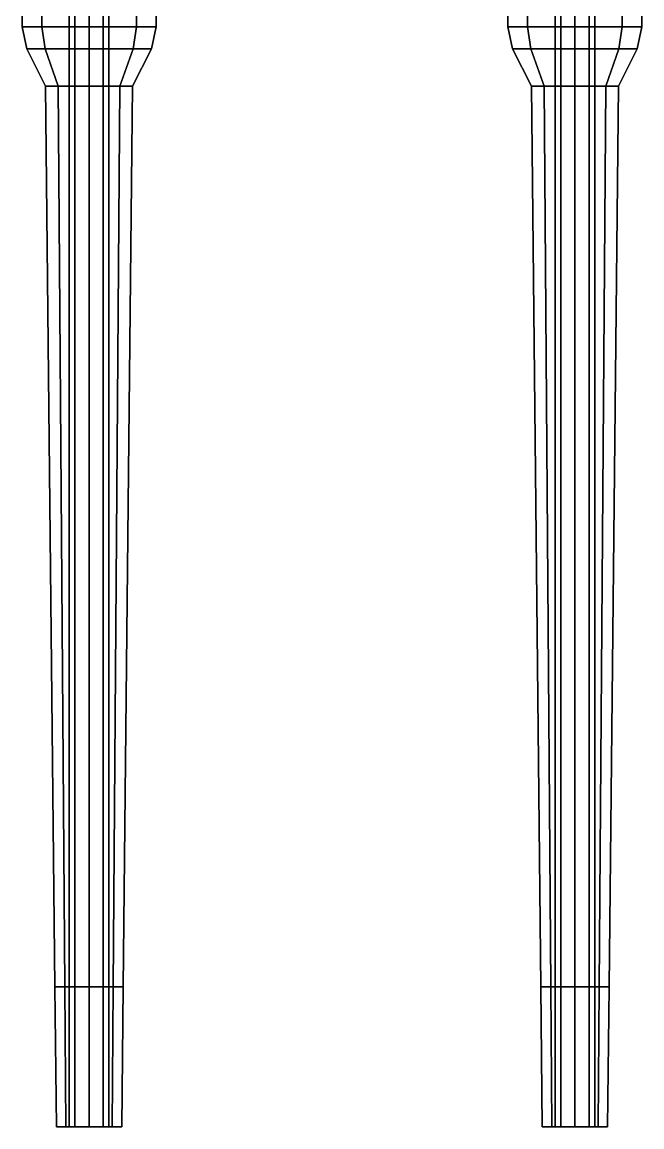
# Model space of a CAD drawing. Header units: millimetres. Extents: x -3.1 to 3.1, y -6.3 to 13.8.
# Drawn here: x -0.995 to 0.995, y -6.28 to -2.735 of the extents above; entities that cross this region are included whole.
import ezdxf

# ---------------------------------------------------------------- set-up
doc = ezdxf.new("R2010")
doc.units = ezdxf.units.MM
doc.layers.add('gun', color=1, linetype='Continuous')

msp = doc.modelspace()

# ---------------------------------------------------------------- linework, layer by layer
at = {"layer": 'gun'}
for points in [[(-0.8253, 1.99, 2.4847), (-0.844, 1.99, 2.53), (-0.844, -6.28, 2.53), (-0.8253, -6.28, 2.4847)], [(-0.844, 1.99, 2.53), (-0.8253, 1.99, 2.5753), (-0.8253, -6.28, 2.5753), (-0.844, -6.28, 2.53)], [(-0.78, 1.99, 2.466), (-0.8253, 1.99, 2.4847), (-0.8253, -6.28, 2.4847), (-0.78, -6.28, 2.466)], [(-0.8253, 1.99, 2.5753), (-0.78, 1.99, 2.594), (-0.78, -6.28, 2.594), (-0.8253, -6.28, 2.5753)], [(-0.7347, 1.99, 2.4847), (-0.78, 1.99, 2.466), (-0.78, -6.28, 2.466), (-0.7347, -6.28, 2.4847)], [(-0.78, 1.99, 2.594), (-0.7347, 1.99, 2.5753), (-0.7347, -6.28, 2.5753), (-0.78, -6.28, 2.594)], [(-0.716, 1.99, 2.53), (-0.7347, 1.99, 2.4847), (-0.7347, -6.28, 2.4847), (-0.716, -6.28, 2.53)], [(-0.7347, 1.99, 2.5753), (-0.716, 1.99, 2.53), (-0.716, -6.28, 2.53), (-0.7347, -6.28, 2.5753)], [(0.716, 1.99, 2.53), (0.7347, 1.99, 2.5753), (0.7347, -6.28, 2.5753), (0.716, -6.28, 2.53)], [(0.7347, 1.99, 2.4847), (0.716, 1.99, 2.53), (0.716, -6.28, 2.53), (0.7347, -6.28, 2.4847)], [(0.7347, 1.99, 2.5753), (0.78, 1.99, 2.594), (0.78, -6.28, 2.594), (0.7347, -6.28, 2.5753)], [(0.78, 1.99, 2.466), (0.7347, 1.99, 2.4847), (0.7347, -6.28, 2.4847), (0.78, -6.28, 2.466)], [(0.78, 1.99, 2.594), (0.8253, 1.99, 2.5753), (0.8253, -6.28, 2.5753), (0.78, -6.28, 2.594)], [(0.8253, 1.99, 2.4847), (0.78, 1.99, 2.466), (0.78, -6.28, 2.466), (0.8253, -6.28, 2.4847)], [(0.8253, 1.99, 2.5753), (0.844, 1.99, 2.53), (0.844, -6.28, 2.53), (0.8253, -6.28, 2.5753)], [(0.844, 1.99, 2.53), (0.8253, 1.99, 2.4847), (0.8253, -6.28, 2.4847), (0.844, -6.28, 2.53)], [(-0.932, -2.35, 2.682), (-0.995, -2.35, 2.53), (-0.995, -2.75, 2.53), (-0.932, -2.75, 2.682)], [(-0.995, -2.35, 2.53), (-0.932, -2.35, 2.378), (-0.932, -2.75, 2.378), (-0.995, -2.75, 2.53)], [(-0.78, -2.35, 2.745), (-0.932, -2.35, 2.682), (-0.932, -2.75, 2.682), (-0.78, -2.75, 2.745)], [(-0.932, -2.35, 2.378), (-0.78, -2.35, 2.315), (-0.78, -2.75, 2.315), (-0.932, -2.75, 2.378)], [(-0.628, -2.35, 2.682), (-0.78, -2.35, 2.745), (-0.78, -2.75, 2.745), (-0.628, -2.75, 2.682)], [(-0.78, -2.35, 2.315), (-0.628, -2.35, 2.378), (-0.628, -2.75, 2.378), (-0.78, -2.75, 2.315)], [(-0.565, -2.35, 2.53), (-0.628, -2.35, 2.682), (-0.628, -2.75, 2.682), (-0.565, -2.75, 2.53)], [(-0.628, -2.35, 2.378), (-0.565, -2.35, 2.53), (-0.565, -2.75, 2.53), (-0.628, -2.75, 2.378)], [(0.628, -2.35, 2.682), (0.565, -2.35, 2.53), (0.565, -2.75, 2.53), (0.628, -2.75, 2.682)], [(0.565, -2.35, 2.53), (0.628, -2.35, 2.378), (0.628, -2.75, 2.378), (0.565, -2.75, 2.53)], [(0.78, -2.35, 2.745), (0.628, -2.35, 2.682), (0.628, -2.75, 2.682), (0.78, -2.75, 2.745)], [(0.628, -2.35, 2.378), (0.78, -2.35, 2.315), (0.78, -2.75, 2.315), (0.628, -2.75, 2.378)], [(0.932, -2.35, 2.682), (0.78, -2.35, 2.745), (0.78, -2.75, 2.745), (0.932, -2.75, 2.682)], [(0.78, -2.35, 2.315), (0.932, -2.35, 2.378), (0.932, -2.75, 2.378), (0.78, -2.75, 2.315)], [(0.995, -2.35, 2.53), (0.932, -2.35, 2.682), (0.932, -2.75, 2.682), (0.995, -2.75, 2.53)], [(0.932, -2.35, 2.378), (0.995, -2.35, 2.53), (0.995, -2.75, 2.53), (0.932, -2.75, 2.378)], [(-0.98, -2.82, 2.53), (-0.9214, -2.82, 2.6714), (-0.932, -2.75, 2.682), (-0.995, -2.75, 2.53)], [(-0.9214, -2.82, 2.3886), (-0.98, -2.82, 2.53), (-0.995, -2.75, 2.53), (-0.932, -2.75, 2.378)], [(-0.9214, -2.82, 2.6714), (-0.78, -2.82, 2.73), (-0.78, -2.75, 2.745), (-0.932, -2.75, 2.682)], [(-0.78, -2.82, 2.33), (-0.9214, -2.82, 2.3886), (-0.932, -2.75, 2.378), (-0.78, -2.75, 2.315)], [(-0.78, -2.82, 2.73), (-0.6386, -2.82, 2.6714), (-0.628, -2.75, 2.682), (-0.78, -2.75, 2.745)], [(-0.6386, -2.82, 2.3886), (-0.78, -2.82, 2.33), (-0.78, -2.75, 2.315), (-0.628, -2.75, 2.378)], [(-0.6386, -2.82, 2.6714), (-0.58, -2.82, 2.53), (-0.565, -2.75, 2.53), (-0.628, -2.75, 2.682)], [(-0.58, -2.82, 2.53), (-0.6386, -2.82, 2.3886), (-0.628, -2.75, 2.378), (-0.565, -2.75, 2.53)], [(0.6386, -2.82, 2.3886), (0.58, -2.82, 2.53), (0.565, -2.75, 2.53), (0.628, -2.75, 2.378)], [(0.58, -2.82, 2.53), (0.6386, -2.82, 2.6714), (0.628, -2.75, 2.682), (0.565, -2.75, 2.53)], [(0.78, -2.82, 2.33), (0.6386, -2.82, 2.3886), (0.628, -2.75, 2.378), (0.78, -2.75, 2.315)], [(0.6386, -2.82, 2.6714), (0.78, -2.82, 2.73), (0.78, -2.75, 2.745), (0.628, -2.75, 2.682)], [(0.9214, -2.82, 2.3886), (0.78, -2.82, 2.33), (0.78, -2.75, 2.315), (0.932, -2.75, 2.378)], [(0.78, -2.82, 2.73), (0.9214, -2.82, 2.6714), (0.932, -2.75, 2.682), (0.78, -2.75, 2.745)], [(0.98, -2.82, 2.53), (0.9214, -2.82, 2.3886), (0.932, -2.75, 2.378), (0.995, -2.75, 2.53)], [(0.9214, -2.82, 2.6714), (0.98, -2.82, 2.53), (0.995, -2.75, 2.53), (0.932, -2.75, 2.682)], [(-0.92, -2.94, 2.53), (-0.879, -2.94, 2.629), (-0.9214, -2.82, 2.6714), (-0.98, -2.82, 2.53)], [(-0.879, -2.94, 2.431), (-0.92, -2.94, 2.53), (-0.98, -2.82, 2.53), (-0.9214, -2.82, 2.3886)], [(-0.879, -2.94, 2.629), (-0.78, -2.94, 2.67), (-0.78, -2.82, 2.73), (-0.9214, -2.82, 2.6714)], [(-0.78, -2.94, 2.39), (-0.879, -2.94, 2.431), (-0.9214, -2.82, 2.3886), (-0.78, -2.82, 2.33)], [(-0.78, -2.94, 2.67), (-0.681, -2.94, 2.629), (-0.6386, -2.82, 2.6714), (-0.78, -2.82, 2.73)], [(-0.681, -2.94, 2.431), (-0.78, -2.94, 2.39), (-0.78, -2.82, 2.33), (-0.6386, -2.82, 2.3886)], [(-0.681, -2.94, 2.629), (-0.64, -2.94, 2.53), (-0.58, -2.82, 2.53), (-0.6386, -2.82, 2.6714)], [(-0.64, -2.94, 2.53), (-0.681, -2.94, 2.431), (-0.6386, -2.82, 2.3886), (-0.58, -2.82, 2.53)], [(0.681, -2.94, 2.431), (0.64, -2.94, 2.53), (0.58, -2.82, 2.53), (0.6386, -2.82, 2.3886)], [(0.64, -2.94, 2.53), (0.681, -2.94, 2.629), (0.6386, -2.82, 2.6714), (0.58, -2.82, 2.53)], [(0.78, -2.94, 2.39), (0.681, -2.94, 2.431), (0.6386, -2.82, 2.3886), (0.78, -2.82, 2.33)], [(0.681, -2.94, 2.629), (0.78, -2.94, 2.67), (0.78, -2.82, 2.73), (0.6386, -2.82, 2.6714)], [(0.879, -2.94, 2.431), (0.78, -2.94, 2.39), (0.78, -2.82, 2.33), (0.9214, -2.82, 2.3886)], [(0.78, -2.94, 2.67), (0.879, -2.94, 2.629), (0.9214, -2.82, 2.6714), (0.78, -2.82, 2.73)], [(0.92, -2.94, 2.53), (0.879, -2.94, 2.431), (0.9214, -2.82, 2.3886), (0.98, -2.82, 2.53)], [(0.879, -2.94, 2.629), (0.92, -2.94, 2.53), (0.98, -2.82, 2.53), (0.9214, -2.82, 2.6714)], [(-0.89, -5.83, 2.53), (-0.8578, -5.83, 2.6078), (-0.879, -2.94, 2.629), (-0.92, -2.94, 2.53)], [(-0.8578, -5.83, 2.4522), (-0.89, -5.83, 2.53), (-0.92, -2.94, 2.53), (-0.879, -2.94, 2.431)], [(-0.8578, -5.83, 2.6078), (-0.78, -5.83, 2.64), (-0.78, -2.94, 2.67), (-0.879, -2.94, 2.629)], [(-0.78, -5.83, 2.42), (-0.8578, -5.83, 2.4522), (-0.879, -2.94, 2.431), (-0.78, -2.94, 2.39)], [(-0.78, -5.83, 2.64), (-0.7022, -5.83, 2.6078), (-0.681, -2.94, 2.629), (-0.78, -2.94, 2.67)], [(-0.7022, -5.83, 2.4522), (-0.78, -5.83, 2.42), (-0.78, -2.94, 2.39), (-0.681, -2.94, 2.431)], [(-0.7022, -5.83, 2.6078), (-0.67, -5.83, 2.53), (-0.64, -2.94, 2.53), (-0.681, -2.94, 2.629)], [(-0.67, -5.83, 2.53), (-0.7022, -5.83, 2.4522), (-0.681, -2.94, 2.431), (-0.64, -2.94, 2.53)], [(0.7022, -5.83, 2.4522), (0.67, -5.83, 2.53), (0.64, -2.94, 2.53), (0.681, -2.94, 2.431)], [(0.67, -5.83, 2.53), (0.7022, -5.83, 2.6078), (0.681, -2.94, 2.629), (0.64, -2.94, 2.53)], [(0.78, -5.83, 2.42), (0.7022, -5.83, 2.4522), (0.681, -2.94, 2.431), (0.78, -2.94, 2.39)], [(0.7022, -5.83, 2.6078), (0.78, -5.83, 2.64), (0.78, -2.94, 2.67), (0.681, -2.94, 2.629)], [(0.8578, -5.83, 2.4522), (0.78, -5.83, 2.42), (0.78, -2.94, 2.39), (0.879, -2.94, 2.431)], [(0.78, -5.83, 2.64), (0.8578, -5.83, 2.6078), (0.879, -2.94, 2.629), (0.78, -2.94, 2.67)], [(0.89, -5.83, 2.53), (0.8578, -5.83, 2.4522), (0.879, -2.94, 2.431), (0.92, -2.94, 2.53)], [(0.8578, -5.83, 2.6078), (0.89, -5.83, 2.53), (0.92, -2.94, 2.53), (0.879, -2.94, 2.629)], [(-0.885, -6.28, 2.53), (-0.8542, -6.28, 2.6042), (-0.8578, -5.83, 2.6078), (-0.89, -5.83, 2.53)], [(-0.8542, -6.28, 2.4558), (-0.885, -6.28, 2.53), (-0.89, -5.83, 2.53), (-0.8578, -5.83, 2.4522)], [(-0.8542, -6.28, 2.6042), (-0.78, -6.28, 2.635), (-0.78, -5.83, 2.64), (-0.8578, -5.83, 2.6078)], [(-0.78, -6.28, 2.425), (-0.8542, -6.28, 2.4558), (-0.8578, -5.83, 2.4522), (-0.78, -5.83, 2.42)], [(-0.78, -6.28, 2.635), (-0.7058, -6.28, 2.6042), (-0.7022, -5.83, 2.6078), (-0.78, -5.83, 2.64)], [(-0.7058, -6.28, 2.4558), (-0.78, -6.28, 2.425), (-0.78, -5.83, 2.42), (-0.7022, -5.83, 2.4522)], [(-0.7058, -6.28, 2.6042), (-0.675, -6.28, 2.53), (-0.67, -5.83, 2.53), (-0.7022, -5.83, 2.6078)], [(-0.675, -6.28, 2.53), (-0.7058, -6.28, 2.4558), (-0.7022, -5.83, 2.4522), (-0.67, -5.83, 2.53)], [(0.7058, -6.28, 2.4558), (0.675, -6.28, 2.53), (0.67, -5.83, 2.53), (0.7022, -5.83, 2.4522)], [(0.675, -6.28, 2.53), (0.7058, -6.28, 2.6042), (0.7022, -5.83, 2.6078), (0.67, -5.83, 2.53)], [(0.78, -6.28, 2.425), (0.7058, -6.28, 2.4558), (0.7022, -5.83, 2.4522), (0.78, -5.83, 2.42)], [(0.7058, -6.28, 2.6042), (0.78, -6.28, 2.635), (0.78, -5.83, 2.64), (0.7022, -5.83, 2.6078)], [(0.8542, -6.28, 2.4558), (0.78, -6.28, 2.425), (0.78, -5.83, 2.42), (0.8578, -5.83, 2.4522)], [(0.78, -6.28, 2.635), (0.8542, -6.28, 2.6042), (0.8578, -5.83, 2.6078), (0.78, -5.83, 2.64)], [(0.885, -6.28, 2.53), (0.8542, -6.28, 2.4558), (0.8578, -5.83, 2.4522), (0.89, -5.83, 2.53)], [(0.8542, -6.28, 2.6042), (0.885, -6.28, 2.53), (0.89, -5.83, 2.53), (0.8578, -5.83, 2.6078)], [(-0.8253, -6.28, 2.4847), (-0.844, -6.28, 2.53), (-0.885, -6.28, 2.53), (-0.8542, -6.28, 2.4558)], [(-0.844, -6.28, 2.53), (-0.8253, -6.28, 2.5753), (-0.8542, -6.28, 2.6042), (-0.885, -6.28, 2.53)], [(-0.78, -6.28, 2.466), (-0.8253, -6.28, 2.4847), (-0.8542, -6.28, 2.4558), (-0.78, -6.28, 2.425)], [(-0.8253, -6.28, 2.5753), (-0.78, -6.28, 2.594), (-0.78, -6.28, 2.635), (-0.8542, -6.28, 2.6042)], [(-0.78, -6.28, 2.594), (-0.7347, -6.28, 2.5753), (-0.7058, -6.28, 2.6042), (-0.78, -6.28, 2.635)], [(-0.7347, -6.28, 2.4847), (-0.78, -6.28, 2.466), (-0.78, -6.28, 2.425), (-0.7058, -6.28, 2.4558)], [(-0.7347, -6.28, 2.5753), (-0.716, -6.28, 2.53), (-0.675, -6.28, 2.53), (-0.7058, -6.28, 2.6042)], [(-0.716, -6.28, 2.53), (-0.7347, -6.28, 2.4847), (-0.7058, -6.28, 2.4558), (-0.675, -6.28, 2.53)], [(0.716, -6.28, 2.53), (0.7347, -6.28, 2.5753), (0.7058, -6.28, 2.6042), (0.675, -6.28, 2.53)], [(0.7347, -6.28, 2.4847), (0.716, -6.28, 2.53), (0.675, -6.28, 2.53), (0.7058, -6.28, 2.4558)], [(0.7347, -6.28, 2.5753), (0.78, -6.28, 2.594), (0.78, -6.28, 2.635), (0.7058, -6.28, 2.6042)], [(0.78, -6.28, 2.466), (0.7347, -6.28, 2.4847), (0.7058, -6.28, 2.4558), (0.78, -6.28, 2.425)], [(0.8253, -6.28, 2.4847), (0.78, -6.28, 2.466), (0.78, -6.28, 2.425), (0.8542, -6.28, 2.4558)], [(0.78, -6.28, 2.594), (0.8253, -6.28, 2.5753), (0.8542, -6.28, 2.6042), (0.78, -6.28, 2.635)], [(0.844, -6.28, 2.53), (0.8253, -6.28, 2.4847), (0.8542, -6.28, 2.4558), (0.885, -6.28, 2.53)], [(0.8253, -6.28, 2.5753), (0.844, -6.28, 2.53), (0.885, -6.28, 2.53), (0.8542, -6.28, 2.6042)]]:
    msp.add_3dface(points, dxfattribs=at)

doc.saveas('drawing.dxf')
